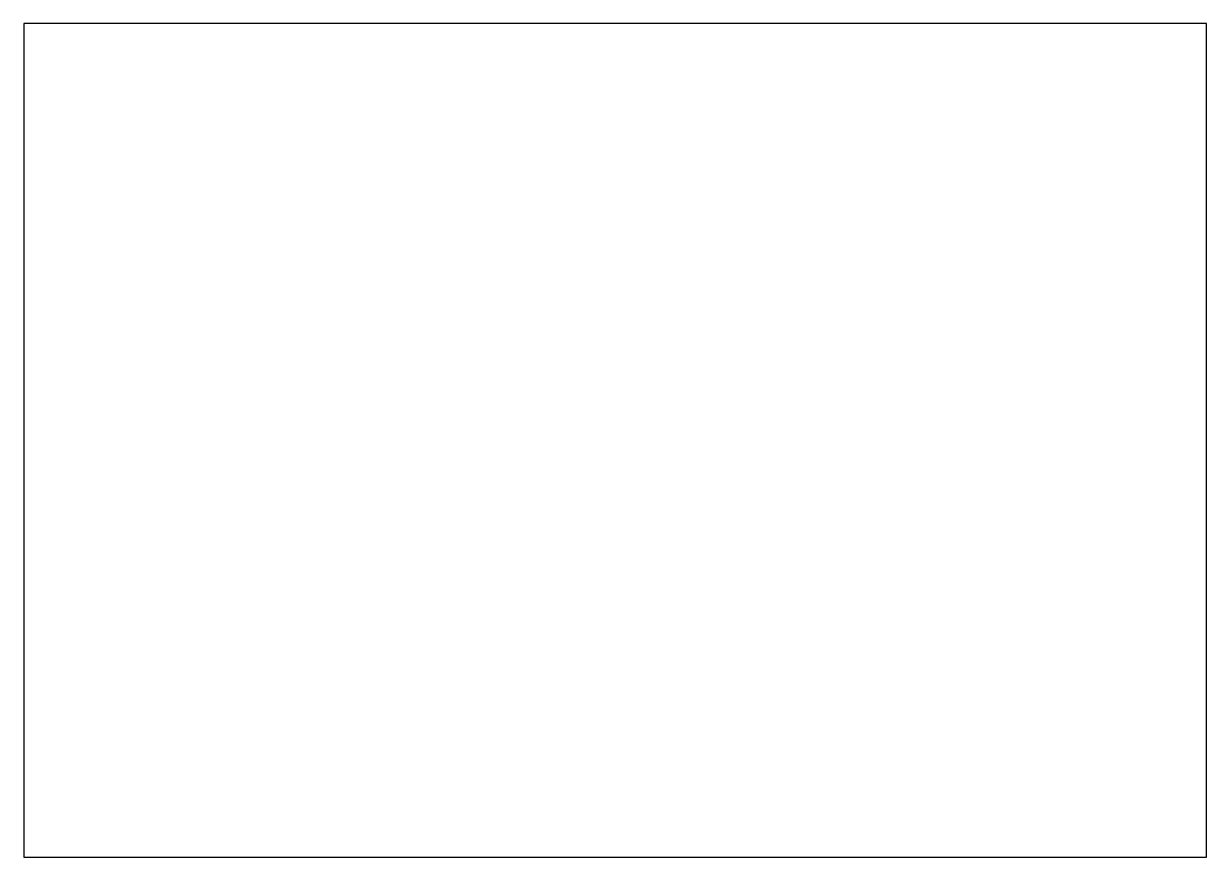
# Paper-space layout 'IEC A0 Title Block' of a CAD drawing. Header units: millimetres. Extents: x 5 to 1184, y 5 to 836.
import ezdxf

# ---------------------------------------------------------------- set-up
doc = ezdxf.new("R2010")
doc.units = ezdxf.units.MM
doc.header["$LTSCALE"] = 12

psp = doc.layouts.new('IEC A0 Title Block')

# ---------------------------------------------------------------- linework, layer by layer
psp.add_lwpolyline([(4.9, 4.9), (1183.9, 4.9), (1183.9, 4.9), (1183.9, 4.9), (1183.9, 835.9), (4.9, 835.9)], close=True)

# ---------------------------------------------------------------- viewports
at = {"layer": '0'}
vp = psp.add_viewport(center=(594.4, 420.4), size=(1179, 831), view_center_point=(594.5, 425.4), view_height=831, dxfattribs=at)
vp.dxf.flags = 0x10000  # cut along an outline
vp.dxf.clipping_boundary_handle = psp.add_lwpolyline([(4.9, 4.9), (1183.9, 4.9), (1183.9, 4.9), (1183.9, 4.9), (1183.9, 835.9), (4.9, 835.9)], format="xyb", close=True, dxfattribs={"invisible": 1}).dxf.handle

doc.saveas('drawing.dxf')
